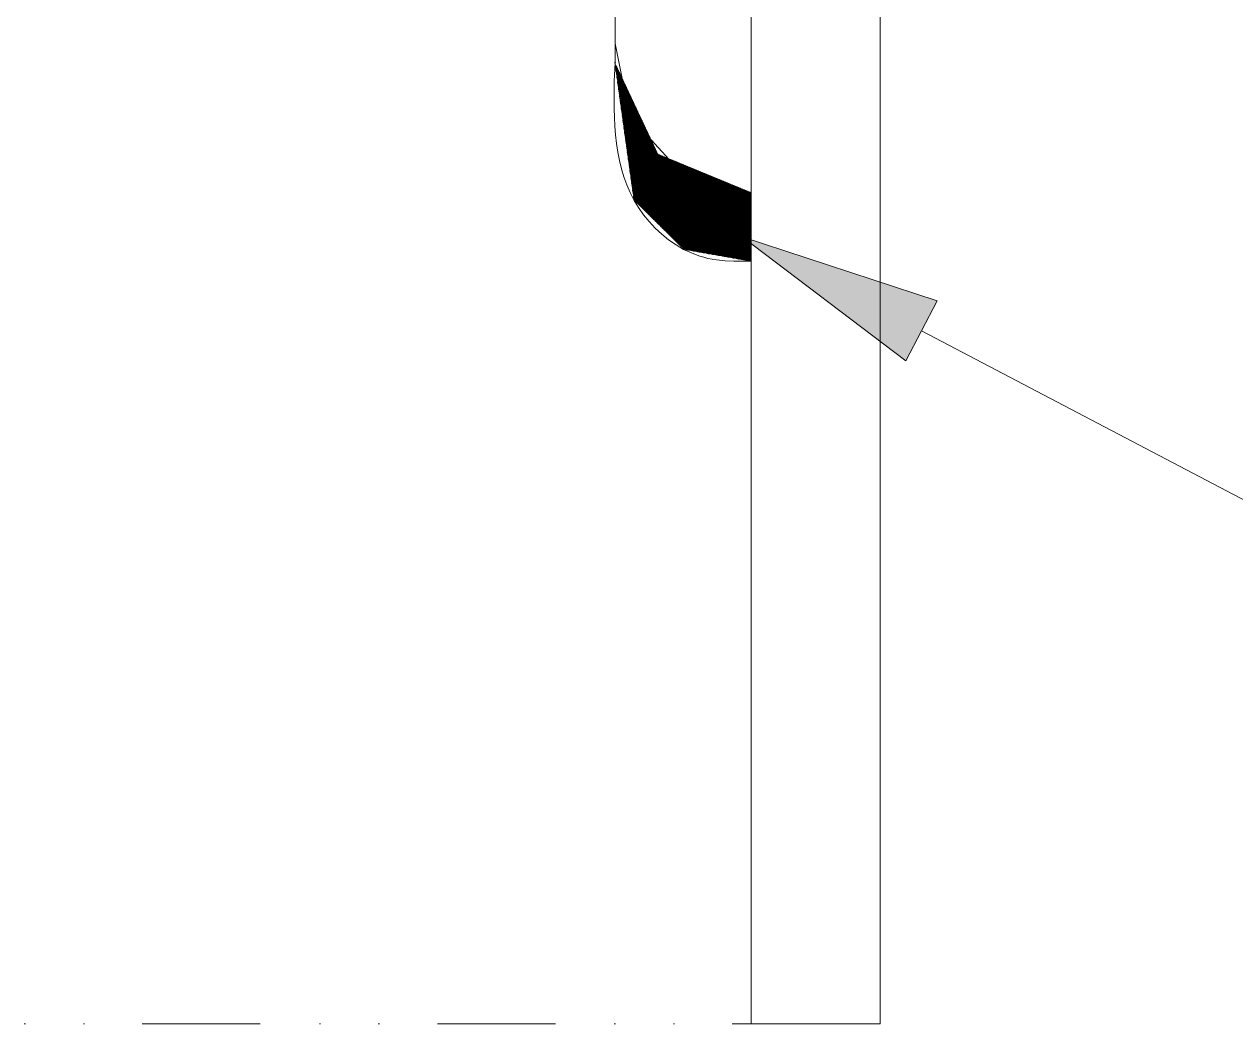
# Model space of a CAD drawing. Header units: millimetres. Extents: x 0 to 829, y 0 to 586.
# Drawn here: x 711.62 to 729.33, y 177.95 to 192.56 of the extents above; entities that cross this region are included whole.
import ezdxf

# ---------------------------------------------------------------- set-up
doc = ezdxf.new("R2010")
doc.units = ezdxf.units.MM

msp = doc.modelspace()

# ---------------------------------------------------------------- hatches: boundary and pattern name
h = msp.add_hatch(color=0)
h.dxf.hatch_style = 2
h.paths.add_polyline_path([(720.255806, 191.986253), (720.242753, 191.999306), (720.255806, 192.012358), (720.268858, 191.999306)])
h = msp.add_hatch(color=0)
h.dxf.hatch_style = 2
h.paths.add_polyline_path([(720.255806, 191.982725), (720.242753, 191.995778), (720.255806, 192.008831), (720.268858, 191.995778)])
h = msp.add_hatch(color=0)
h.dxf.hatch_style = 2
h.paths.add_polyline_path([(724.506778, 187.6425), (724.965389, 188.517389), (722.114944, 189.455778)])

# ---------------------------------------------------------------- linework, layer by layer
at = {"color": 0, "lineweight": 0}
for points in [[(722.245472, 177.951694), (722.245472, 207.024111)], [(720.255806, 203.178833), (720.255806, 191.999306)], [(724.132833, 200.303694), (724.132833, 177.951694)], [(720.255806, 192.281528), (720.471, 191.216139), (721.204778, 190.415333), (722.245472, 190.101361)], [(720.255806, 191.999306), (720.245222, 191.731194), (720.241694, 191.466611), (720.245222, 191.332556), (720.24875, 191.202028), (720.252278, 191.0715), (720.262861, 190.9445), (720.276972, 190.8175), (720.298139, 190.694028), (720.319306, 190.570556), (720.351056, 190.447083), (720.386333, 190.330667), (720.428667, 190.21425), (720.478056, 190.101361), (720.5345, 189.988472), (720.598, 189.882639), (720.672083, 189.776806), (720.753222, 189.678028), (720.841417, 189.582778), (720.940194, 189.494583), (721.038972, 189.413444), (721.148333, 189.339361), (721.20125, 189.304083), (721.257694, 189.272333), (721.317667, 189.244111), (721.374111, 189.219417), (721.434083, 189.194722), (721.494056, 189.173556), (721.554028, 189.155917), (721.614, 189.138278), (721.6775, 189.127694), (721.741, 189.117111), (721.864472, 189.103), (721.991472, 189.099472), (722.245472, 189.099472)], [(720.259333, 191.9605), (720.269917, 191.967556)], [(720.259333, 191.953444), (720.269917, 191.964028)], [(720.259333, 191.949917), (720.273444, 191.9605)], [(720.262861, 191.946389), (720.273444, 191.956972)], [(720.262861, 191.942861), (720.276972, 191.953444)], [(720.262861, 191.939333), (720.276972, 191.953444)], [(720.262861, 191.932278), (720.276972, 191.949917)], [(720.262861, 191.92875), (720.2805, 191.946389)], [(720.266389, 191.925222), (720.2805, 191.942861)], [(720.266389, 191.921694), (720.284028, 191.939333)], [(720.266389, 191.914639), (720.284028, 191.935806)], [(720.266389, 191.911111), (720.287556, 191.932278)], [(720.266389, 191.907583), (720.287556, 191.92875)], [(720.266389, 191.904056), (720.291083, 191.925222)], [(720.269917, 191.897), (720.291083, 191.921694)], [(720.269917, 191.893472), (720.294611, 191.918167)], [(720.269917, 191.889944), (720.294611, 191.914639)], [(720.269917, 191.886417), (720.294611, 191.911111)], [(720.269917, 191.879361), (720.298139, 191.907583)], [(720.269917, 191.875833), (720.298139, 191.904056)], [(720.273444, 191.872306), (720.301667, 191.900528)], [(720.273444, 191.868778), (720.301667, 191.897)], [(720.273444, 191.861722), (720.305194, 191.893472)], [(720.273444, 191.858194), (720.305194, 191.889944)], [(720.273444, 191.854667), (720.308722, 191.886417)], [(720.273444, 191.851139), (720.308722, 191.882889)], [(720.276972, 191.847611), (720.308722, 191.879361)], [(720.276972, 191.840556), (720.31225, 191.875833)], [(720.276972, 191.837028), (720.31225, 191.872306)], [(720.276972, 191.8335), (720.315778, 191.868778)], [(720.276972, 191.829972), (720.315778, 191.868778)], [(720.276972, 191.822917), (720.319306, 191.86525)], [(720.2805, 191.819389), (720.319306, 191.861722)], [(720.2805, 191.815861), (720.322833, 191.858194)], [(720.2805, 191.812333), (720.322833, 191.854667)], [(720.2805, 191.805278), (720.326361, 191.851139)], [(720.2805, 191.80175), (720.326361, 191.847611)], [(720.284028, 191.798222), (720.326361, 191.844083)], [(720.284028, 191.794694), (720.329889, 191.840556)], [(720.284028, 191.787639), (720.329889, 191.837028)], [(720.284028, 191.784111), (720.333417, 191.8335)], [(720.284028, 191.780583), (720.333417, 191.829972)], [(720.284028, 191.777056), (720.336944, 191.826444)], [(720.287556, 191.77), (720.336944, 191.822917)], [(720.287556, 191.766472), (720.340472, 191.819389)], [(720.287556, 191.762944), (720.340472, 191.815861)], [(720.287556, 191.759417), (720.340472, 191.812333)], [(720.287556, 191.752361), (720.344, 191.808806)], [(720.287556, 191.748833), (720.344, 191.805278)], [(720.291083, 191.745306), (720.347528, 191.80175)], [(720.291083, 191.741778), (720.347528, 191.798222)], [(720.291083, 191.73825), (720.351056, 191.794694)], [(720.291083, 191.731194), (720.351056, 191.791167)], [(720.291083, 191.727667), (720.354583, 191.787639)], [(720.291083, 191.724139), (720.354583, 191.784111)], [(720.294611, 191.720611), (720.358111, 191.780583)], [(720.294611, 191.713556), (720.358111, 191.780583)], [(720.294611, 191.710028), (720.358111, 191.777056)], [(720.294611, 191.7065), (720.361639, 191.773528)], [(720.294611, 191.702972), (720.361639, 191.77)], [(720.294611, 191.695917), (720.365167, 191.766472)], [(720.298139, 191.692389), (720.365167, 191.762944)], [(720.298139, 191.688861), (720.368694, 191.759417)], [(720.298139, 191.685333), (720.368694, 191.755889)], [(720.298139, 191.678278), (720.372222, 191.752361)], [(720.298139, 191.67475), (720.372222, 191.748833)], [(720.301667, 191.671222), (720.37575, 191.745306)], [(720.301667, 191.667694), (720.37575, 191.741778)], [(720.301667, 191.660639), (720.37575, 191.73825)], [(720.301667, 191.657111), (720.379278, 191.734722)], [(720.301667, 191.653583), (720.379278, 191.731194)], [(720.301667, 191.650056), (720.382806, 191.727667)], [(720.305194, 191.643), (720.382806, 191.724139)], [(720.305194, 191.639472), (720.386333, 191.720611)], [(720.305194, 191.635944), (720.386333, 191.717083)], [(720.305194, 191.632417), (720.389861, 191.713556)], [(720.305194, 191.628889), (720.389861, 191.710028)], [(720.305194, 191.621833), (720.389861, 191.7065)], [(720.308722, 191.618306), (720.393389, 191.702972)], [(720.308722, 191.614778), (720.393389, 191.699444)], [(720.308722, 191.61125), (720.396917, 191.695917)], [(720.308722, 191.604194), (720.396917, 191.695917)], [(720.308722, 191.600667), (720.400444, 191.692389)], [(720.308722, 191.597139), (720.400444, 191.688861)], [(720.31225, 191.593611), (720.403972, 191.685333)], [(720.31225, 191.586556), (720.403972, 191.681806)], [(720.31225, 191.583028), (720.4075, 191.678278)], [(720.31225, 191.5795), (720.4075, 191.67475)], [(720.31225, 191.575972), (720.4075, 191.671222)], [(720.31225, 191.568917), (720.411028, 191.667694)], [(720.315778, 191.565389), (720.411028, 191.664167)], [(720.315778, 191.561861), (720.414556, 191.660639)], [(720.315778, 191.558333), (720.414556, 191.657111)], [(720.315778, 191.551278), (720.418083, 191.653583)], [(720.315778, 191.54775), (720.418083, 191.650056)], [(720.319306, 191.544222), (720.421611, 191.646528)], [(720.319306, 191.540694), (720.421611, 191.643)], [(720.319306, 191.537167), (720.425139, 191.639472)], [(720.319306, 191.530111), (720.425139, 191.635944)], [(720.319306, 191.526583), (720.425139, 191.632417)], [(720.319306, 191.523056), (720.428667, 191.628889)], [(720.322833, 191.519528), (720.428667, 191.625361)], [(720.322833, 191.512472), (720.432194, 191.621833)], [(720.322833, 191.508944), (720.432194, 191.618306)], [(720.322833, 191.505417), (720.435722, 191.614778)], [(720.322833, 191.501889), (720.435722, 191.61125)], [(720.322833, 191.494833), (720.43925, 191.61125)], [(720.326361, 191.491306), (720.43925, 191.607722)], [(720.326361, 191.487778), (720.43925, 191.604194)], [(720.326361, 191.48425), (720.442778, 191.600667)], [(720.326361, 191.477194), (720.442778, 191.597139)], [(720.326361, 191.473667), (720.446306, 191.593611)], [(720.326361, 191.470139), (720.446306, 191.590083)], [(720.329889, 191.466611), (720.449833, 191.586556)], [(720.329889, 191.459556), (720.449833, 191.583028)], [(720.329889, 191.456028), (720.453361, 191.5795)], [(720.329889, 191.4525), (720.453361, 191.575972)], [(720.329889, 191.448972), (720.456889, 191.572444)], [(720.329889, 191.441917), (720.456889, 191.568917)], [(720.333417, 191.438389), (720.456889, 191.565389)], [(720.333417, 191.434861), (720.460417, 191.561861)], [(720.333417, 191.431333), (720.460417, 191.558333)], [(720.333417, 191.427806), (720.463944, 191.554806)], [(720.333417, 191.42075), (720.463944, 191.551278)], [(720.336944, 191.417222), (720.467472, 191.54775)], [(720.336944, 191.413694), (720.467472, 191.544222)], [(720.336944, 191.410167), (720.471, 191.540694)], [(720.336944, 191.403111), (720.471, 191.537167)], [(720.336944, 191.399583), (720.471, 191.533639)], [(720.336944, 191.396056), (720.474528, 191.530111)], [(720.340472, 191.392528), (720.474528, 191.526583)], [(720.340472, 191.385472), (720.478056, 191.526583)], [(720.340472, 191.381944), (720.478056, 191.523056)], [(720.340472, 191.378417), (720.481583, 191.519528)], [(720.340472, 191.374889), (720.481583, 191.516)], [(720.340472, 191.367833), (720.485111, 191.512472)], [(720.344, 191.364306), (720.485111, 191.508944)], [(720.344, 191.360778), (720.488639, 191.505417)], [(720.344, 191.35725), (720.488639, 191.501889)], [(720.344, 191.350194), (720.488639, 191.498361)], [(720.344, 191.346667), (720.492167, 191.494833)], [(720.344, 191.343139), (720.492167, 191.491306)], [(720.347528, 191.339611), (720.495694, 191.487778)], [(720.347528, 191.336083), (720.495694, 191.48425)], [(720.347528, 191.329028), (720.499222, 191.480722)], [(720.347528, 191.3255), (720.499222, 191.477194)], [(720.347528, 191.321972), (720.50275, 191.473667)], [(720.347528, 191.318444), (720.50275, 191.470139)], [(720.351056, 191.311389), (720.506278, 191.466611)], [(720.351056, 191.307861), (720.506278, 191.463083)], [(720.351056, 191.304333), (720.506278, 191.459556)], [(720.351056, 191.300806), (720.509806, 191.456028)], [(720.351056, 191.29375), (720.509806, 191.4525)], [(720.351056, 191.290222), (720.513333, 191.448972)], [(720.354583, 191.286694), (720.513333, 191.445444)], [(720.354583, 191.283167), (720.516861, 191.441917)], [(720.354583, 191.276111), (720.516861, 191.441917)], [(720.354583, 191.272583), (720.520389, 191.438389)], [(720.354583, 191.269056), (720.520389, 191.434861)], [(720.358111, 191.265528), (720.520389, 191.431333)], [(720.358111, 191.258472), (720.523917, 191.427806)], [(720.358111, 191.254944), (720.523917, 191.424278)], [(720.358111, 191.251417), (720.527444, 191.42075)], [(720.358111, 191.247889), (720.527444, 191.417222)], [(720.358111, 191.240833), (720.530972, 191.413694)], [(720.361639, 191.237306), (720.530972, 191.410167)], [(720.361639, 191.233778), (720.5345, 191.406639)], [(720.361639, 191.23025), (720.5345, 191.403111)], [(720.361639, 191.226722), (720.538028, 191.399583)], [(720.361639, 191.219667), (720.538028, 191.396056)], [(720.361639, 191.216139), (720.538028, 191.392528)], [(720.365167, 191.212611), (720.541556, 191.389)], [(720.365167, 191.209083), (720.541556, 191.385472)], [(720.365167, 191.202028), (720.545083, 191.381944)], [(720.365167, 191.1985), (720.545083, 191.378417)], [(720.365167, 191.194972), (720.548611, 191.374889)], [(720.365167, 191.191444), (720.548611, 191.371361)], [(720.368694, 191.184389), (720.552139, 191.367833)], [(720.368694, 191.180861), (720.552139, 191.364306)], [(720.368694, 191.177333), (720.555667, 191.360778)], [(720.368694, 191.173806), (720.555667, 191.35725)], [(720.368694, 191.16675), (720.555667, 191.35725)], [(720.368694, 191.163222), (720.559194, 191.353722)], [(720.372222, 191.159694), (720.559194, 191.350194)], [(720.372222, 191.156167), (720.562722, 191.346667)], [(720.372222, 191.149111), (720.562722, 191.343139)], [(720.372222, 191.145583), (720.56625, 191.339611)], [(720.372222, 191.142056), (720.56625, 191.336083)], [(720.37575, 191.138528), (720.569778, 191.332556)], [(720.37575, 191.131472), (720.569778, 191.329028)], [(720.37575, 191.127944), (720.569778, 191.3255)], [(720.37575, 191.124417), (720.573306, 191.321972)], [(720.37575, 191.120889), (720.573306, 191.318444)], [(720.37575, 191.117361), (720.576833, 191.314917)], [(720.379278, 191.110306), (720.576833, 191.311389)], [(720.379278, 191.106778), (720.580361, 191.307861)], [(720.379278, 191.10325), (720.580361, 191.304333)], [(720.379278, 191.099722), (720.583889, 191.300806)], [(720.379278, 191.092667), (720.583889, 191.297278)], [(720.379278, 191.089139), (720.587417, 191.29375)], [(720.382806, 191.085611), (720.587417, 191.290222)], [(720.382806, 191.082083), (720.587417, 191.286694)], [(720.382806, 191.075028), (720.590944, 191.283167)], [(720.382806, 191.0715), (720.590944, 191.279639)], [(720.382806, 191.067972), (720.594472, 191.276111)], [(720.382806, 191.064444), (720.594472, 191.272583)], [(720.386333, 191.057389), (720.598, 191.269056)], [(720.386333, 191.053861), (720.598, 191.269056)], [(720.386333, 191.050333), (720.601528, 191.265528)], [(720.386333, 191.046806), (720.601528, 191.262)], [(720.386333, 191.03975), (720.601528, 191.258472)], [(720.386333, 191.036222), (720.605056, 191.254944)], [(720.389861, 191.032694), (720.605056, 191.251417)], [(720.389861, 191.029167), (720.608583, 191.247889)], [(720.389861, 191.025639), (720.608583, 191.244361)], [(720.389861, 191.018583), (720.612111, 191.240833)], [(720.389861, 191.015056), (720.612111, 191.237306)], [(720.393389, 191.011528), (720.615639, 191.233778)], [(720.393389, 191.008), (720.615639, 191.23025)], [(720.393389, 191.000944), (720.619167, 191.226722)], [(720.393389, 190.997417), (720.619167, 191.223194)], [(720.393389, 190.993889), (720.619167, 191.219667)], [(720.393389, 190.990361), (720.622694, 191.216139)], [(720.396917, 190.983306), (720.622694, 191.212611)], [(720.396917, 190.979778), (720.626222, 191.209083)], [(720.396917, 190.97625), (720.626222, 191.205556)], [(720.396917, 190.972722), (720.62975, 191.202028)], [(720.396917, 190.965667), (720.62975, 191.1985)], [(720.396917, 190.962139), (720.633278, 191.194972)], [(720.400444, 190.958611), (720.633278, 191.191444)], [(720.400444, 190.955083), (720.636806, 191.187917)], [(720.400444, 190.948028), (720.636806, 191.184389)], [(720.400444, 190.9445), (720.636806, 191.184389)], [(720.400444, 190.940972), (720.640333, 191.180861)], [(720.400444, 190.937444), (720.640333, 191.177333)], [(720.403972, 190.930389), (720.643861, 191.173806)], [(720.403972, 190.926861), (720.643861, 191.170278)], [(720.403972, 190.923333), (720.647389, 191.16675)], [(720.403972, 190.919806), (720.647389, 191.163222)], [(720.403972, 190.916278), (720.650917, 191.159694)], [(720.403972, 190.909222), (720.650917, 191.156167)], [(720.4075, 190.905694), (720.650917, 191.152639)], [(720.4075, 190.902167), (720.654444, 191.149111)], [(720.4075, 190.898639), (720.654444, 191.145583)], [(720.4075, 190.891583), (720.657972, 191.142056)], [(720.4075, 190.888056), (720.657972, 191.138528)], [(720.411028, 190.884528), (720.6615, 191.135)], [(720.411028, 190.881), (720.6615, 191.131472)], [(720.411028, 190.873944), (720.665028, 191.127944)], [(720.411028, 190.870417), (720.665028, 191.124417)], [(720.411028, 190.866889), (720.668556, 191.120889)], [(720.411028, 190.863361), (720.668556, 191.117361)], [(720.414556, 190.856306), (720.668556, 191.113833)], [(720.414556, 190.852778), (720.672083, 191.110306)], [(720.414556, 190.84925), (720.672083, 191.106778)], [(720.414556, 190.845722), (720.675611, 191.10325)], [(720.414556, 190.838667), (720.675611, 191.099722)], [(720.414556, 190.835139), (720.679139, 191.099722)], [(720.418083, 190.831611), (720.679139, 191.096194)], [(720.418083, 190.828083), (720.682667, 191.092667)], [(720.418083, 190.824556), (720.682667, 191.089139)], [(720.418083, 190.8175), (720.686194, 191.085611)], [(720.418083, 190.813972), (720.686194, 191.082083)], [(720.418083, 190.810444), (720.686194, 191.078556)], [(720.421611, 190.806917), (720.689722, 191.075028)], [(720.421611, 190.799861), (720.689722, 191.0715)], [(720.421611, 190.796333), (720.69325, 191.067972)], [(720.421611, 190.792806), (720.69325, 191.064444)], [(720.421611, 190.789278), (720.696778, 191.060917)], [(720.421611, 190.782222), (720.696778, 191.057389)], [(720.425139, 190.778694), (720.700306, 191.053861)], [(720.425139, 190.775167), (720.700306, 191.050333)], [(720.425139, 190.771639), (720.700306, 191.046806)], [(720.425139, 190.764583), (720.703833, 191.043278)], [(720.425139, 190.761056), (720.703833, 191.03975)], [(720.428667, 190.757528), (720.707361, 191.036222)], [(720.428667, 190.754), (720.707361, 191.032694)], [(720.428667, 190.746944), (720.710889, 191.029167)], [(720.428667, 190.743417), (720.710889, 191.025639)], [(720.428667, 190.739889), (720.714417, 191.022111)], [(720.428667, 190.736361), (720.714417, 191.018583)], [(720.432194, 190.729306), (720.717944, 191.015056)], [(720.432194, 190.725778), (720.717944, 191.015056)], [(720.432194, 190.72225), (720.717944, 191.011528)], [(720.432194, 190.718722), (720.721472, 191.008)], [(720.432194, 190.715194), (720.721472, 191.004472)], [(720.432194, 190.708139), (720.725, 191.000944)], [(720.435722, 190.704611), (720.725, 190.997417)], [(720.435722, 190.701083), (720.728528, 190.993889)], [(720.435722, 190.697556), (720.728528, 190.990361)], [(720.435722, 190.6905), (720.732056, 190.986833)], [(720.435722, 190.686972), (720.732056, 190.983306)], [(720.435722, 190.683444), (720.735583, 190.979778)], [(720.43925, 190.679917), (720.735583, 190.97625)], [(720.43925, 190.672861), (720.735583, 190.972722)], [(720.43925, 190.669333), (720.739111, 190.969194)], [(720.43925, 190.665806), (720.739111, 190.965667)], [(720.43925, 190.662278), (720.742639, 190.962139)], [(720.43925, 190.655222), (720.742639, 190.958611)], [(720.442778, 190.651694), (720.746167, 190.955083)], [(720.442778, 190.648167), (720.746167, 190.951556)], [(720.442778, 190.644639), (720.749694, 190.948028)], [(720.442778, 190.637583), (720.749694, 190.9445)], [(720.442778, 190.634056), (720.749694, 190.940972)], [(720.446306, 190.630528), (720.753222, 190.937444)], [(720.446306, 190.627), (720.753222, 190.933917)], [(720.446306, 190.619944), (720.75675, 190.930389)], [(720.446306, 190.616417), (720.75675, 190.930389)], [(720.446306, 190.612889), (720.760278, 190.926861)], [(720.446306, 190.609361), (720.760278, 190.923333)], [(720.449833, 190.605833), (720.763806, 190.919806)], [(720.449833, 190.598778), (720.763806, 190.916278)], [(720.449833, 190.59525), (720.767333, 190.91275)], [(720.449833, 190.591722), (720.767333, 190.909222)], [(720.449833, 190.588194), (720.767333, 190.905694)], [(720.449833, 190.581139), (720.770861, 190.902167)], [(720.453361, 190.577611), (720.770861, 190.898639)], [(720.453361, 190.574083), (720.774389, 190.895111)], [(720.453361, 190.570556), (720.774389, 190.891583)], [(720.453361, 190.5635), (720.777917, 190.888056)], [(720.453361, 190.559972), (720.777917, 190.884528)], [(720.453361, 190.556444), (720.781444, 190.881)], [(720.456889, 190.552917), (720.781444, 190.877472)], [(720.456889, 190.545861), (720.781444, 190.873944)], [(720.456889, 190.542333), (720.784972, 190.870417)], [(720.456889, 190.538806), (720.784972, 190.866889)], [(720.456889, 190.535278), (720.7885, 190.863361)], [(720.456889, 190.528222), (720.7885, 190.859833)], [(720.460417, 190.524694), (720.792028, 190.856306)], [(720.460417, 190.521167), (720.792028, 190.852778)], [(720.460417, 190.517639), (720.795556, 190.84925)], [(720.460417, 190.514111), (720.795556, 190.845722)], [(720.460417, 190.507056), (720.799083, 190.842194)], [(720.460417, 190.503528), (720.799083, 190.842194)], [(720.463944, 190.5), (720.799083, 190.838667)], [(720.463944, 190.496472), (720.802611, 190.835139)], [(720.463944, 190.489417), (720.802611, 190.831611)], [(720.463944, 190.485889), (720.806139, 190.828083)], [(720.463944, 190.482361), (720.806139, 190.824556)], [(720.467472, 190.478833), (720.809667, 190.821028)], [(720.467472, 190.471778), (720.809667, 190.8175)], [(720.467472, 190.46825), (720.813194, 190.813972)], [(720.467472, 190.464722), (720.813194, 190.810444)], [(720.467472, 190.461194), (720.816722, 190.806917)], [(720.467472, 190.454139), (720.816722, 190.803389)], [(720.471, 190.450611), (720.816722, 190.799861)], [(720.471, 190.447083), (720.82025, 190.796333)], [(720.471, 190.443556), (720.82025, 190.792806)], [(720.471, 190.4365), (720.823778, 190.789278)], [(720.471, 190.432972), (720.823778, 190.78575)], [(720.471, 190.429444), (720.827306, 190.782222)], [(720.474528, 190.425917), (720.827306, 190.778694)], [(720.474528, 190.418861), (720.830833, 190.775167)], [(720.474528, 190.415333), (720.830833, 190.771639)], [(720.474528, 190.411806), (720.830833, 190.768111)], [(720.474528, 190.408278), (720.834361, 190.764583)], [(720.474528, 190.40475), (720.834361, 190.761056)], [(720.478056, 190.397694), (720.837889, 190.757528)], [(720.478056, 190.394167), (720.837889, 190.757528)], [(720.478056, 190.390639), (720.841417, 190.754)], [(720.478056, 190.387111), (720.841417, 190.750472)], [(720.478056, 190.380056), (720.844944, 190.746944)], [(720.478056, 190.376528), (720.844944, 190.743417)], [(720.481583, 190.373), (720.848472, 190.739889)], [(720.481583, 190.369472), (720.848472, 190.736361)], [(720.481583, 190.362417), (720.848472, 190.732833)], [(720.481583, 190.358889), (720.852, 190.729306)], [(720.481583, 190.355361), (720.852, 190.725778)], [(720.485111, 190.351833), (720.855528, 190.72225)], [(720.485111, 190.344778), (720.855528, 190.718722)], [(720.485111, 190.34125), (720.859056, 190.715194)], [(720.485111, 190.337722), (720.859056, 190.711667)], [(720.485111, 190.334194), (720.862583, 190.708139)], [(720.485111, 190.327139), (720.862583, 190.704611)], [(720.488639, 190.323611), (720.866111, 190.701083)], [(720.488639, 190.320083), (720.866111, 190.697556)], [(720.488639, 190.316556), (720.866111, 190.694028)], [(720.488639, 190.3095), (720.869639, 190.6905)], [(720.488639, 190.305972), (720.869639, 190.686972)], [(720.488639, 190.302444), (720.873167, 190.683444)], [(720.492167, 190.298917), (720.873167, 190.679917)], [(720.492167, 190.295389), (720.876694, 190.676389)], [(720.492167, 190.288333), (720.876694, 190.672861)], [(720.492167, 190.284806), (720.880222, 190.672861)], [(720.492167, 190.281278), (720.880222, 190.669333)], [(720.492167, 190.27775), (720.88375, 190.665806)], [(720.495694, 190.270694), (720.887278, 190.662278)], [(720.495694, 190.267167), (720.890806, 190.662278)], [(720.495694, 190.263639), (720.894333, 190.65875)], [(720.495694, 190.260111), (720.897861, 190.65875)], [(720.495694, 190.253056), (720.897861, 190.65875)], [(720.495694, 190.249528), (720.901389, 190.655222)], [(720.499222, 190.246), (720.904917, 190.655222)], [(720.499222, 190.242472), (720.908444, 190.651694)], [(720.499222, 190.235417), (720.911972, 190.651694)], [(720.499222, 190.231889), (720.9155, 190.651694)], [(720.499222, 190.228361), (720.919028, 190.648167)], [(720.50275, 190.224833), (720.922556, 190.648167)], [(720.50275, 190.217778), (720.926083, 190.644639)], [(720.50275, 190.21425), (720.929611, 190.644639)], [(720.50275, 190.210722), (720.933139, 190.641111)], [(720.50275, 190.207194), (720.936667, 190.641111)], [(720.50275, 190.203667), (720.940194, 190.641111)], [(720.506278, 190.196611), (720.943722, 190.637583)], [(720.506278, 190.193083), (720.94725, 190.637583)], [(720.506278, 190.189556), (720.950778, 190.634056)], [(720.506278, 190.186028), (720.954306, 190.634056)], [(720.506278, 190.178972), (720.957833, 190.634056)], [(720.506278, 190.175444), (720.961361, 190.630528)], [(720.509806, 190.171917), (720.964889, 190.630528)], [(720.509806, 190.168389), (720.968417, 190.627)], [(720.509806, 190.161333), (720.971944, 190.627)], [(720.509806, 190.157806), (720.975472, 190.627)], [(720.509806, 190.154278), (720.979, 190.623472)], [(720.509806, 190.15075), (720.982528, 190.623472)], [(720.513333, 190.143694), (720.986056, 190.619944)], [(720.513333, 190.140167), (720.989583, 190.619944)], [(720.513333, 190.136639), (720.993111, 190.616417)], [(720.513333, 190.133111), (720.996639, 190.616417)], [(720.513333, 190.126056), (721.000167, 190.616417)], [(720.513333, 190.122528), (721.003694, 190.612889)], [(720.516861, 190.119), (721.007222, 190.612889)], [(720.516861, 190.115472), (721.01075, 190.609361)], [(720.516861, 190.108417), (721.014278, 190.609361)], [(720.516861, 190.104889), (721.017806, 190.609361)], [(720.516861, 190.101361), (721.021333, 190.605833)], [(720.520389, 190.097833), (721.024861, 190.605833)], [(720.520389, 190.094306), (721.028389, 190.602306)], [(720.520389, 190.08725), (721.031917, 190.602306)], [(720.520389, 190.083722), (721.035444, 190.598778)], [(720.520389, 190.080194), (721.038972, 190.598778)], [(720.520389, 190.076667), (721.0425, 190.598778)], [(720.523917, 190.069611), (721.046028, 190.59525)], [(720.523917, 190.066083), (721.049556, 190.59525)], [(720.523917, 190.062556), (721.053083, 190.591722)], [(720.523917, 190.059028), (721.056611, 190.591722)], [(720.523917, 190.051972), (721.060139, 190.591722)], [(720.523917, 190.048444), (721.063667, 190.588194)], [(720.527444, 190.044917), (721.067194, 190.588194)], [(720.527444, 190.041389), (721.070722, 190.584667)], [(720.527444, 190.034333), (721.07425, 190.584667)], [(720.527444, 190.030806), (721.077778, 190.584667)], [(720.527444, 190.027278), (721.081306, 190.581139)], [(720.527444, 190.02375), (721.084833, 190.581139)], [(720.530972, 190.016694), (721.088361, 190.577611)], [(720.530972, 190.013167), (721.091889, 190.577611)], [(720.530972, 190.009639), (721.095417, 190.574083)], [(720.530972, 190.006111), (721.098944, 190.574083)], [(720.530972, 190.002583), (721.102472, 190.574083)], [(720.530972, 189.995528), (721.106, 190.570556)], [(720.5345, 189.992), (721.109528, 190.570556)], [(720.5345, 189.988472), (721.113056, 190.567028)], [(720.538028, 189.984944), (721.116583, 190.567028)], [(720.538028, 189.984944), (721.120111, 190.567028)], [(720.541556, 189.981417), (721.123639, 190.5635)], [(720.545083, 189.977889), (721.127167, 190.5635)], [(720.548611, 189.974361), (721.130694, 190.559972)], [(720.548611, 189.974361), (721.134222, 190.559972)], [(720.552139, 189.970833), (721.13775, 190.559972)], [(720.555667, 189.967306), (721.141278, 190.556444)], [(720.555667, 189.967306), (721.144806, 190.556444)], [(720.559194, 189.963778), (721.148333, 190.552917)], [(720.562722, 189.96025), (721.151861, 190.552917)], [(720.56625, 189.96025), (721.155389, 190.549389)], [(720.56625, 189.956722), (721.158917, 190.549389)], [(720.569778, 189.953194), (721.162444, 190.549389)], [(720.573306, 189.949667), (721.165972, 190.545861)], [(720.573306, 189.949667), (721.1695, 190.545861)], [(720.576833, 189.946139), (721.173028, 190.542333)], [(720.580361, 189.942611), (721.176556, 190.542333)], [(720.580361, 189.942611), (721.180083, 190.542333)], [(720.583889, 189.939083), (721.183611, 190.538806)], [(720.587417, 189.935556), (721.187139, 190.538806)], [(720.590944, 189.935556), (721.190667, 190.535278)], [(720.590944, 189.932028), (721.194194, 190.535278)], [(720.594472, 189.9285), (721.197722, 190.535278)], [(720.598, 189.924972), (721.20125, 190.53175)], [(720.598, 189.924972), (721.204778, 190.53175)], [(720.601528, 189.921444), (721.208306, 190.528222)], [(720.605056, 189.917917), (721.211833, 190.528222)], [(720.608583, 189.917917), (721.215361, 190.524694)], [(720.608583, 189.914389), (721.218889, 190.524694)], [(720.612111, 189.910861), (721.222417, 190.524694)], [(720.615639, 189.910861), (721.225944, 190.521167)], [(720.615639, 189.907333), (721.229472, 190.521167)], [(720.619167, 189.903806), (721.233, 190.517639)], [(720.622694, 189.900278), (721.236528, 190.517639)], [(720.626222, 189.900278), (721.240056, 190.517639)], [(720.626222, 189.89675), (721.243583, 190.514111)], [(720.62975, 189.893222), (721.247111, 190.514111)], [(720.633278, 189.893222), (721.250639, 190.510583)], [(720.633278, 189.889694), (721.254167, 190.510583)], [(720.636806, 189.886167), (721.257694, 190.510583)], [(720.640333, 189.886167), (721.261222, 190.507056)], [(720.643861, 189.882639), (721.26475, 190.507056)], [(720.643861, 189.879111), (721.268278, 190.503528)], [(720.647389, 189.875583), (721.271806, 190.503528)], [(720.650917, 189.875583), (721.275333, 190.5)], [(720.650917, 189.872056), (721.278861, 190.5)], [(720.654444, 189.868528), (721.282389, 190.5)], [(720.657972, 189.868528), (721.285917, 190.496472)], [(720.6615, 189.865), (721.289444, 190.496472)], [(720.6615, 189.861472), (721.292972, 190.492944)], [(720.665028, 189.861472), (721.2965, 190.492944)], [(720.668556, 189.857944), (721.300028, 190.492944)], [(720.668556, 189.854417), (721.303556, 190.489417)], [(720.672083, 189.850889), (721.307083, 190.489417)], [(720.675611, 189.850889), (721.310611, 190.485889)], [(720.679139, 189.847361), (721.314139, 190.485889)], [(720.679139, 189.843833), (721.317667, 190.482361)], [(720.682667, 189.843833), (721.321194, 190.482361)], [(720.686194, 189.840306), (721.324722, 190.482361)], [(720.686194, 189.836778), (721.32825, 190.478833)], [(720.689722, 189.836778), (721.331778, 190.478833)], [(720.69325, 189.83325), (721.335306, 190.475306)], [(720.69325, 189.829722), (721.338833, 190.475306)], [(720.696778, 189.826194), (721.342361, 190.475306)], [(720.700306, 189.826194), (721.345889, 190.471778)], [(720.703833, 189.822667), (721.349417, 190.471778)], [(720.703833, 189.819139), (721.352944, 190.46825)], [(720.707361, 189.819139), (721.356472, 190.46825)], [(720.710889, 189.815611), (721.36, 190.46825)], [(720.710889, 189.812083), (721.363528, 190.464722)], [(720.714417, 189.812083), (721.367056, 190.464722)], [(720.717944, 189.808556), (721.370583, 190.461194)], [(720.721472, 189.805028), (721.374111, 190.461194)], [(720.721472, 189.8015), (721.377639, 190.457667)], [(720.725, 189.8015), (721.381167, 190.457667)], [(720.728528, 189.797972), (721.384694, 190.457667)], [(720.728528, 189.794444), (721.388222, 190.454139)], [(720.732056, 189.794444), (721.39175, 190.454139)], [(720.735583, 189.790917), (721.395278, 190.450611)], [(720.739111, 189.787389), (721.398806, 190.450611)], [(720.739111, 189.783861), (721.402333, 190.450611)], [(720.742639, 189.783861), (721.405861, 190.447083)], [(720.746167, 189.780333), (721.409389, 190.447083)], [(720.746167, 189.776806), (721.412917, 190.443556)], [(720.749694, 189.776806), (721.416444, 190.443556)], [(720.753222, 189.773278), (721.419972, 190.443556)], [(720.75675, 189.76975), (721.4235, 190.440028)], [(720.75675, 189.76975), (721.427028, 190.440028)], [(720.760278, 189.766222), (721.430556, 190.4365)], [(720.763806, 189.762694), (721.434083, 190.4365)], [(720.763806, 189.759167), (721.437611, 190.432972)], [(720.767333, 189.759167), (721.441139, 190.432972)], [(720.770861, 189.755639), (721.444667, 190.432972)], [(720.774389, 189.752111), (721.448194, 190.429444)], [(720.774389, 189.752111), (721.451722, 190.429444)], [(720.777917, 189.748583), (721.45525, 190.425917)], [(720.781444, 189.745056), (721.458778, 190.425917)], [(720.781444, 189.745056), (721.462306, 190.425917)], [(720.784972, 189.741528), (721.465833, 190.422389)], [(720.7885, 189.738), (721.469361, 190.422389)], [(720.7885, 189.734472), (721.472889, 190.418861)], [(720.792028, 189.734472), (721.476417, 190.418861)], [(720.795556, 189.730944), (721.479944, 190.418861)], [(720.799083, 189.727417), (721.483472, 190.415333)], [(720.799083, 189.727417), (721.487, 190.415333)], [(720.802611, 189.723889), (721.490528, 190.411806)], [(720.806139, 189.720361), (721.494056, 190.411806)], [(720.806139, 189.720361), (721.497583, 190.408278)], [(720.809667, 189.716833), (721.501111, 190.408278)], [(720.813194, 189.713306), (721.504639, 190.408278)], [(720.816722, 189.709778), (721.508167, 190.40475)], [(720.816722, 189.709778), (721.511694, 190.40475)], [(720.82025, 189.70625), (721.515222, 190.401222)], [(720.823778, 189.702722), (721.51875, 190.401222)], [(720.823778, 189.702722), (721.522278, 190.401222)], [(720.827306, 189.699194), (721.525806, 190.397694)], [(720.830833, 189.695667), (721.529333, 190.397694)], [(720.834361, 189.695667), (721.532861, 190.394167)], [(720.834361, 189.692139), (721.536389, 190.394167)], [(720.837889, 189.688611), (721.539917, 190.390639)], [(720.841417, 189.685083), (721.543444, 190.390639)], [(720.841417, 189.685083), (721.546972, 190.390639)], [(720.844944, 189.681556), (721.5505, 190.387111)], [(720.848472, 189.678028), (721.554028, 190.387111)], [(720.852, 189.678028), (721.557556, 190.383583)], [(720.852, 189.6745), (721.561083, 190.383583)], [(720.855528, 189.670972), (721.564611, 190.383583)], [(720.859056, 189.670972), (721.568139, 190.380056)], [(720.859056, 189.667444), (721.571667, 190.380056)], [(720.862583, 189.663917), (721.575194, 190.376528)], [(720.866111, 189.660389), (721.578722, 190.376528)], [(720.869639, 189.660389), (721.58225, 190.376528)], [(720.869639, 189.656861), (721.585778, 190.373)], [(720.873167, 189.653333), (721.589306, 190.373)], [(720.876694, 189.653333), (721.592833, 190.369472)], [(720.876694, 189.649806), (721.596361, 190.369472)], [(720.880222, 189.646278), (721.599889, 190.365944)], [(720.88375, 189.646278), (721.603417, 190.365944)], [(720.88375, 189.64275), (721.606944, 190.365944)], [(720.887278, 189.639222), (721.610472, 190.362417)], [(720.890806, 189.635694), (721.614, 190.362417)], [(720.894333, 189.635694), (721.617528, 190.358889)], [(720.894333, 189.632167), (721.621056, 190.358889)], [(720.897861, 189.628639), (721.624583, 190.358889)], [(720.901389, 189.628639), (721.628111, 190.355361)], [(720.901389, 189.625111), (721.631639, 190.355361)], [(720.904917, 189.621583), (721.635167, 190.351833)], [(720.908444, 189.621583), (721.638694, 190.351833)], [(720.911972, 189.618056), (721.642222, 190.351833)], [(720.911972, 189.614528), (721.64575, 190.348306)], [(720.9155, 189.611), (721.649278, 190.348306)], [(720.919028, 189.611), (721.652806, 190.344778)], [(720.919028, 189.607472), (721.656333, 190.344778)], [(720.922556, 189.603944), (721.659861, 190.34125)], [(720.926083, 189.603944), (721.663389, 190.34125)], [(720.929611, 189.600417), (721.666917, 190.34125)], [(720.929611, 189.596889), (721.670444, 190.337722)], [(720.933139, 189.596889), (721.673972, 190.337722)], [(720.936667, 189.593361), (721.6775, 190.334194)], [(720.936667, 189.589833), (721.681028, 190.334194)], [(720.940194, 189.586306), (721.684556, 190.334194)], [(720.943722, 189.586306), (721.688083, 190.330667)], [(720.94725, 189.582778), (721.691611, 190.330667)], [(720.94725, 189.57925), (721.695139, 190.327139)], [(720.950778, 189.57925), (721.698667, 190.327139)], [(720.954306, 189.575722), (721.702194, 190.327139)], [(720.954306, 189.572194), (721.705722, 190.323611)], [(720.957833, 189.572194), (721.70925, 190.323611)], [(720.961361, 189.568667), (721.712778, 190.320083)], [(720.964889, 189.565139), (721.716306, 190.320083)], [(720.964889, 189.561611), (721.719833, 190.316556)], [(720.968417, 189.561611), (721.723361, 190.316556)], [(720.971944, 189.558083), (721.726889, 190.316556)], [(720.971944, 189.554556), (721.730417, 190.313028)], [(720.975472, 189.554556), (721.733944, 190.313028)], [(720.979, 189.551028), (721.737472, 190.3095)], [(720.979, 189.5475), (721.741, 190.3095)], [(720.982528, 189.5475), (721.744528, 190.3095)], [(720.986056, 189.543972), (721.748056, 190.305972)], [(720.989583, 189.540444), (721.751583, 190.305972)], [(720.989583, 189.536917), (721.755111, 190.302444)], [(720.993111, 189.536917), (721.758639, 190.302444)], [(720.996639, 189.533389), (721.762167, 190.302444)], [(720.996639, 189.529861), (721.765694, 190.298917)], [(721.000167, 189.529861), (721.769222, 190.298917)], [(721.003694, 189.526333), (721.77275, 190.295389)], [(721.007222, 189.522806), (721.776278, 190.295389)], [(721.007222, 189.522806), (721.779806, 190.291861)], [(721.01075, 189.519278), (721.783333, 190.291861)], [(721.014278, 189.51575), (721.786861, 190.291861)], [(721.014278, 189.512222), (721.790389, 190.288333)], [(721.017806, 189.512222), (721.793917, 190.288333)], [(721.021333, 189.508694), (721.797444, 190.284806)], [(721.024861, 189.505167), (721.800972, 190.284806)], [(721.024861, 189.505167), (721.8045, 190.284806)], [(721.028389, 189.501639), (721.808028, 190.281278)], [(721.031917, 189.498111), (721.811556, 190.281278)], [(721.031917, 189.494583), (721.815083, 190.27775)], [(721.035444, 189.494583), (721.818611, 190.27775)], [(721.038972, 189.491056), (721.822139, 190.274222)], [(721.0425, 189.487528), (721.825667, 190.274222)], [(721.0425, 189.487528), (721.829194, 190.274222)], [(721.046028, 189.484), (721.832722, 190.270694)], [(721.049556, 189.480472), (721.83625, 190.270694)], [(721.049556, 189.480472), (721.839778, 190.267167)], [(721.053083, 189.476944), (721.843306, 190.267167)], [(721.056611, 189.473417), (721.846833, 190.267167)], [(721.060139, 189.469889), (721.850361, 190.263639)], [(721.060139, 189.469889), (721.853889, 190.263639)], [(721.063667, 189.466361), (721.857417, 190.260111)], [(721.067194, 189.462833), (721.860944, 190.260111)], [(721.067194, 189.462833), (721.864472, 190.260111)], [(721.070722, 189.459306), (721.868, 190.256583)], [(721.07425, 189.455778), (721.871528, 190.256583)], [(721.07425, 189.455778), (721.875056, 190.253056)], [(721.077778, 189.45225), (721.878583, 190.253056)], [(721.081306, 189.448722), (721.882111, 190.249528)], [(721.084833, 189.445194), (721.885639, 190.249528)], [(721.084833, 189.445194), (721.889167, 190.249528)], [(721.088361, 189.441667), (721.892694, 190.246)], [(721.091889, 189.438139), (721.896222, 190.246)], [(721.091889, 189.438139), (721.89975, 190.242472)], [(721.095417, 189.434611), (721.903278, 190.242472)], [(721.098944, 189.431083), (721.906806, 190.242472)], [(721.102472, 189.431083), (721.910333, 190.238944)], [(721.102472, 189.427556), (721.913861, 190.238944)], [(721.106, 189.424028), (721.917389, 190.235417)], [(721.109528, 189.4205), (721.920917, 190.235417)], [(721.109528, 189.4205), (721.924444, 190.235417)], [(721.113056, 189.416972), (721.927972, 190.231889)], [(721.116583, 189.413444), (721.9315, 190.231889)], [(721.120111, 189.413444), (721.935028, 190.228361)], [(721.120111, 189.409917), (721.938556, 190.228361)], [(721.123639, 189.406389), (721.942083, 190.224833)], [(721.127167, 189.406389), (721.945611, 190.224833)], [(721.127167, 189.402861), (721.949139, 190.224833)], [(721.130694, 189.399333), (721.952667, 190.221306)], [(721.134222, 189.395806), (721.956194, 190.221306)], [(721.13775, 189.395806), (721.959722, 190.217778)], [(721.13775, 189.392278), (721.96325, 190.217778)], [(721.141278, 189.38875), (721.966778, 190.217778)], [(721.144806, 189.38875), (721.970306, 190.21425)], [(721.144806, 189.385222), (721.973833, 190.21425)], [(721.148333, 189.381694), (721.977361, 190.210722)], [(721.151861, 189.381694), (721.980889, 190.210722)], [(721.155389, 189.378167), (721.984417, 190.210722)], [(721.155389, 189.374639), (721.987944, 190.207194)], [(721.158917, 189.371111), (721.991472, 190.207194)], [(721.162444, 189.371111), (721.995, 190.203667)], [(721.162444, 189.367583), (721.998528, 190.203667)], [(721.165972, 189.364056), (722.002056, 190.200139)], [(721.1695, 189.364056), (722.005583, 190.200139)], [(721.173028, 189.360528), (722.009111, 190.200139)], [(721.173028, 189.357), (722.012639, 190.196611)], [(721.176556, 189.357), (722.016167, 190.196611)], [(721.180083, 189.353472), (722.019694, 190.193083)], [(721.180083, 189.349944), (722.023222, 190.193083)], [(721.183611, 189.346417), (722.02675, 190.193083)], [(721.187139, 189.346417), (722.030278, 190.189556)], [(721.187139, 189.342889), (722.033806, 190.189556)], [(721.190667, 189.339361), (722.037333, 190.186028)], [(721.194194, 189.339361), (722.040861, 190.186028)], [(721.197722, 189.335833), (722.044389, 190.186028)], [(721.197722, 189.332306), (722.047917, 190.1825)], [(721.20125, 189.332306), (722.051444, 190.1825)], [(721.204778, 189.328778), (722.054972, 190.178972)], [(721.204778, 189.32525), (722.0585, 190.178972)], [(721.208306, 189.321722), (722.062028, 190.175444)], [(721.211833, 189.321722), (722.065556, 190.175444)], [(721.215361, 189.318194), (722.069083, 190.175444)], [(721.215361, 189.314667), (722.072611, 190.171917)], [(721.218889, 189.314667), (722.076139, 190.171917)], [(721.222417, 189.311139), (722.079667, 190.168389)], [(721.222417, 189.307611), (722.083194, 190.168389)], [(721.225944, 189.307611), (722.086722, 190.168389)], [(721.229472, 189.304083), (722.09025, 190.164861)], [(721.233, 189.300556), (722.093778, 190.164861)], [(721.233, 189.297028), (722.097306, 190.161333)], [(721.236528, 189.297028), (722.100833, 190.161333)], [(721.240056, 189.2935), (722.104361, 190.157806)], [(721.240056, 189.289972), (722.107889, 190.157806)], [(721.243583, 189.289972), (722.111417, 190.157806)], [(721.247111, 189.286444), (722.114944, 190.154278)], [(721.250639, 189.282917), (722.118472, 190.154278)], [(721.250639, 189.282917), (722.122, 190.15075)], [(721.254167, 189.279389), (722.125528, 190.15075)], [(721.257694, 189.275861), (722.129056, 190.15075)], [(721.257694, 189.272333), (722.132583, 190.147222)], [(721.26475, 189.272333), (722.136111, 190.147222)], [(721.268278, 189.272333), (722.139639, 190.143694)], [(721.271806, 189.272333), (722.143167, 190.143694)], [(721.275333, 189.272333), (722.146694, 190.143694)], [(721.278861, 189.268806), (722.150222, 190.140167)], [(721.285917, 189.268806), (722.15375, 190.140167)], [(721.289444, 189.268806), (722.157278, 190.136639)], [(721.292972, 189.268806), (722.160806, 190.136639)], [(721.2965, 189.265278), (722.164333, 190.133111)], [(721.300028, 189.265278), (722.167861, 190.133111)], [(721.307083, 189.265278), (722.171389, 190.133111)], [(721.310611, 189.265278), (722.174917, 190.129583)], [(721.314139, 189.265278), (722.178444, 190.129583)], [(721.317667, 189.26175), (722.181972, 190.126056)], [(721.321194, 189.26175), (722.1855, 190.126056)], [(721.32825, 189.26175), (722.189028, 190.126056)], [(721.331778, 189.26175), (722.192556, 190.122528)], [(721.335306, 189.26175), (722.196083, 190.122528)], [(721.338833, 189.258222), (722.199611, 190.119)], [(721.342361, 189.258222), (722.203139, 190.119)], [(721.349417, 189.258222), (722.206667, 190.119)], [(721.352944, 189.258222), (722.210194, 190.115472)], [(721.356472, 189.258222), (722.213722, 190.115472)], [(721.36, 189.254694), (722.21725, 190.111944)], [(721.363528, 189.254694), (722.220778, 190.111944)], [(721.370583, 189.254694), (722.224306, 190.108417)], [(721.374111, 189.254694), (722.227833, 190.108417)], [(721.377639, 189.251167), (722.231361, 190.108417)], [(721.381167, 189.251167), (722.234889, 190.104889)], [(721.384694, 189.251167), (722.238417, 190.104889)], [(721.39175, 189.251167), (722.241944, 190.101361)], [(721.395278, 189.251167), (722.245472, 190.101361)], [(721.398806, 189.247639), (722.245472, 190.094306)], [(721.402333, 189.247639), (722.245472, 190.090778)], [(721.405861, 189.247639), (722.245472, 190.08725)], [(721.412917, 189.247639), (722.245472, 190.080194)], [(721.416444, 189.247639), (722.245472, 190.076667)], [(721.419972, 189.244111), (722.245472, 190.069611)], [(721.4235, 189.244111), (722.245472, 190.066083)], [(721.427028, 189.244111), (722.245472, 190.062556)], [(721.434083, 189.244111), (722.245472, 190.0555)], [(721.437611, 189.244111), (722.245472, 190.051972)], [(721.441139, 189.240583), (722.245472, 190.044917)], [(721.444667, 189.240583), (722.245472, 190.041389)], [(721.448194, 189.240583), (722.245472, 190.037861)], [(721.45525, 189.240583), (722.245472, 190.030806)], [(721.458778, 189.237056), (722.245472, 190.027278)], [(721.462306, 189.237056), (722.245472, 190.020222)], [(721.465833, 189.237056), (722.245472, 190.016694)], [(721.469361, 189.237056), (722.245472, 190.009639)], [(721.476417, 189.237056), (722.245472, 190.006111)], [(721.479944, 189.233528), (722.245472, 190.002583)], [(721.483472, 189.233528), (722.245472, 189.995528)], [(721.487, 189.233528), (722.245472, 189.992)], [(721.490528, 189.233528), (722.245472, 189.984944)], [(721.497583, 189.233528), (722.245472, 189.981417)], [(721.501111, 189.23), (722.245472, 189.977889)], [(721.504639, 189.23), (722.245472, 189.970833)], [(721.508167, 189.23), (722.245472, 189.967306)], [(721.511694, 189.23), (722.245472, 189.96025)], [(721.51875, 189.226472), (722.245472, 189.956722)], [(721.522278, 189.226472), (722.245472, 189.953194)], [(721.525806, 189.226472), (722.245472, 189.946139)], [(721.529333, 189.226472), (722.245472, 189.942611)], [(721.532861, 189.226472), (722.245472, 189.935556)], [(721.539917, 189.222944), (722.245472, 189.932028)], [(721.543444, 189.222944), (722.245472, 189.924972)], [(721.546972, 189.222944), (722.245472, 189.921444)], [(721.5505, 189.222944), (722.245472, 189.917917)], [(721.554028, 189.222944), (722.245472, 189.910861)], [(721.561083, 189.219417), (722.245472, 189.907333)], [(721.564611, 189.219417), (722.245472, 189.900278)], [(721.568139, 189.219417), (722.245472, 189.89675)], [(721.571667, 189.219417), (722.245472, 189.893222)], [(721.575194, 189.219417), (722.245472, 189.886167)], [(721.58225, 189.215889), (722.245472, 189.882639)], [(721.585778, 189.215889), (722.245472, 189.875583)], [(721.589306, 189.215889), (722.245472, 189.872056)], [(721.592833, 189.215889), (722.245472, 189.868528)], [(721.596361, 189.212361), (722.245472, 189.861472)], [(721.603417, 189.212361), (722.245472, 189.857944)], [(721.606944, 189.212361), (722.245472, 189.850889)], [(721.610472, 189.212361), (722.245472, 189.847361)], [(721.614, 189.212361), (722.245472, 189.840306)], [(721.617528, 189.208833), (722.245472, 189.836778)], [(721.624583, 189.208833), (722.245472, 189.83325)], [(721.628111, 189.208833), (722.245472, 189.826194)], [(721.631639, 189.208833), (722.245472, 189.822667)], [(721.635167, 189.208833), (722.245472, 189.815611)], [(721.638694, 189.205306), (722.245472, 189.812083)], [(721.64575, 189.205306), (722.245472, 189.808556)], [(721.649278, 189.205306), (722.245472, 189.8015)], [(721.652806, 189.205306), (722.245472, 189.797972)], [(721.656333, 189.205306), (722.245472, 189.790917)], [(721.659861, 189.201778), (722.245472, 189.787389)], [(721.666917, 189.201778), (722.245472, 189.783861)], [(721.670444, 189.201778), (722.245472, 189.776806)], [(721.673972, 189.201778), (722.245472, 189.773278)], [(721.6775, 189.19825), (722.245472, 189.766222)], [(721.681028, 189.19825), (722.245472, 189.762694)], [(721.688083, 189.19825), (722.245472, 189.755639)], [(721.691611, 189.19825), (722.245472, 189.752111)], [(721.695139, 189.19825), (722.245472, 189.748583)], [(721.698667, 189.194722), (722.245472, 189.741528)], [(721.702194, 189.194722), (722.245472, 189.738)], [(721.70925, 189.194722), (722.245472, 189.730944)], [(721.712778, 189.194722), (722.245472, 189.727417)], [(721.716306, 189.194722), (722.245472, 189.723889)], [(721.719833, 189.191194), (722.245472, 189.716833)], [(721.723361, 189.191194), (722.245472, 189.713306)], [(721.730417, 189.191194), (722.245472, 189.70625)], [(721.733944, 189.191194), (722.245472, 189.702722)], [(721.737472, 189.191194), (722.245472, 189.699194)], [(721.741, 189.187667), (722.245472, 189.692139)], [(721.744528, 189.187667), (722.245472, 189.688611)], [(721.751583, 189.187667), (722.245472, 189.681556)], [(721.755111, 189.187667), (722.245472, 189.678028)], [(721.758639, 189.184139), (722.245472, 189.6745)], [(721.762167, 189.184139), (722.245472, 189.667444)], [(721.765694, 189.184139), (722.245472, 189.663917)], [(721.77275, 189.184139), (722.245472, 189.656861)], [(721.776278, 189.184139), (722.245472, 189.653333)], [(721.779806, 189.180611), (722.245472, 189.646278)], [(721.783333, 189.180611), (722.245472, 189.64275)], [(721.786861, 189.180611), (722.245472, 189.639222)], [(721.793917, 189.180611), (722.245472, 189.632167)], [(721.797444, 189.180611), (722.245472, 189.628639)], [(721.800972, 189.177083), (722.245472, 189.621583)], [(721.8045, 189.177083), (722.245472, 189.618056)], [(721.808028, 189.177083), (722.245472, 189.614528)], [(721.815083, 189.177083), (722.245472, 189.607472)], [(721.818611, 189.177083), (722.245472, 189.603944)], [(721.822139, 189.173556), (722.245472, 189.596889)], [(721.825667, 189.173556), (722.245472, 189.593361)], [(721.829194, 189.173556), (722.245472, 189.589833)], [(721.83625, 189.173556), (722.245472, 189.582778)], [(721.839778, 189.170028), (722.245472, 189.57925)], [(721.843306, 189.170028), (722.245472, 189.572194)], [(721.846833, 189.170028), (722.245472, 189.568667)], [(721.850361, 189.170028), (722.245472, 189.561611)], [(721.857417, 189.170028), (722.245472, 189.558083)], [(721.860944, 189.1665), (722.245472, 189.554556)], [(721.864472, 189.1665), (722.245472, 189.5475)], [(721.868, 189.1665), (722.245472, 189.543972)], [(721.871528, 189.1665), (722.245472, 189.536917)], [(721.878583, 189.1665), (722.245472, 189.533389)], [(721.882111, 189.162972), (722.245472, 189.529861)], [(721.885639, 189.162972), (722.245472, 189.522806)], [(721.889167, 189.162972), (722.245472, 189.519278)], [(721.892694, 189.162972), (722.245472, 189.512222)], [(721.89975, 189.159444), (722.245472, 189.508694)], [(721.903278, 189.159444), (722.245472, 189.505167)], [(721.906806, 189.159444), (722.245472, 189.498111)], [(721.910333, 189.159444), (722.245472, 189.494583)], [(721.913861, 189.159444), (722.245472, 189.487528)], [(721.920917, 189.155917), (722.245472, 189.484)], [(721.924444, 189.155917), (722.245472, 189.476944)], [(721.927972, 189.155917), (722.245472, 189.473417)], [(721.9315, 189.155917), (722.245472, 189.469889)], [(721.935028, 189.155917), (722.245472, 189.462833)], [(721.942083, 189.152389), (722.245472, 189.459306)], [(721.945611, 189.152389), (722.245472, 189.45225)], [(721.949139, 189.152389), (722.245472, 189.448722)], [(721.952667, 189.152389), (722.245472, 189.445194)], [(721.956194, 189.152389), (722.245472, 189.438139)], [(721.96325, 189.148861), (722.245472, 189.434611)], [(721.966778, 189.148861), (722.245472, 189.427556)], [(721.970306, 189.148861), (722.245472, 189.424028)], [(721.973833, 189.148861), (722.245472, 189.4205)], [(721.977361, 189.145333), (722.245472, 189.413444)], [(721.984417, 189.145333), (722.245472, 189.409917)], [(721.987944, 189.145333), (722.245472, 189.402861)], [(721.991472, 189.145333), (722.245472, 189.399333)], [(721.995, 189.145333), (722.245472, 189.392278)], [(721.998528, 189.141806), (722.245472, 189.38875)], [(722.005583, 189.141806), (722.245472, 189.385222)], [(722.009111, 189.141806), (722.245472, 189.378167)], [(722.012639, 189.141806), (722.245472, 189.374639)], [(722.016167, 189.141806), (722.245472, 189.367583)], [(722.019694, 189.138278), (722.245472, 189.364056)], [(722.02675, 189.138278), (722.245472, 189.360528)], [(722.030278, 189.138278), (722.245472, 189.353472)], [(722.033806, 189.138278), (722.245472, 189.349944)], [(722.037333, 189.138278), (722.245472, 189.342889)], [(722.040861, 189.13475), (722.245472, 189.339361)], [(722.047917, 189.13475), (722.245472, 189.335833)], [(722.051444, 189.13475), (722.245472, 189.328778)], [(722.054972, 189.13475), (722.245472, 189.32525)], [(722.0585, 189.131222), (722.245472, 189.318194)], [(722.062028, 189.131222), (722.245472, 189.314667)], [(722.069083, 189.131222), (722.245472, 189.307611)], [(722.072611, 189.131222), (722.245472, 189.304083)], [(722.076139, 189.131222), (722.245472, 189.300556)], [(722.079667, 189.127694), (722.245472, 189.2935)], [(722.083194, 189.127694), (722.245472, 189.289972)], [(722.09025, 189.127694), (722.245472, 189.282917)], [(722.093778, 189.127694), (722.245472, 189.279389)], [(722.097306, 189.127694), (722.245472, 189.275861)], [(722.100833, 189.124167), (722.245472, 189.268806)], [(722.104361, 189.124167), (722.245472, 189.265278)], [(722.111417, 189.124167), (722.245472, 189.258222)], [(722.114944, 189.124167), (722.245472, 189.254694)], [(722.118472, 189.124167), (722.245472, 189.251167)], [(722.122, 189.120639), (722.245472, 189.244111)], [(722.125528, 189.120639), (722.245472, 189.240583)], [(722.132583, 189.120639), (722.245472, 189.233528)], [(722.136111, 189.120639), (722.245472, 189.23)], [(722.139639, 189.117111), (722.245472, 189.222944)], [(722.143167, 189.117111), (722.245472, 189.219417)], [(722.146694, 189.117111), (722.245472, 189.215889)], [(722.15375, 189.117111), (722.245472, 189.208833)], [(722.157278, 189.117111), (722.245472, 189.205306)], [(722.160806, 189.113583), (722.245472, 189.19825)], [(722.164333, 189.113583), (722.245472, 189.194722)], [(722.167861, 189.113583), (722.245472, 189.191194)], [(722.174917, 189.113583), (722.245472, 189.184139)], [(722.178444, 189.113583), (722.245472, 189.180611)], [(722.181972, 189.110056), (722.245472, 189.173556)], [(722.1855, 189.110056), (722.245472, 189.170028)], [(722.189028, 189.110056), (722.245472, 189.1665)], [(722.196083, 189.110056), (722.245472, 189.159444)], [(722.199611, 189.106528), (722.245472, 189.155917)], [(722.203139, 189.106528), (722.245472, 189.148861)], [(722.206667, 189.106528), (722.245472, 189.145333)], [(722.210194, 189.106528), (722.245472, 189.138278)], [(722.21725, 189.106528), (722.245472, 189.13475)], [(722.220778, 189.103), (722.245472, 189.131222)], [(722.224306, 189.103), (722.245472, 189.124167)], [(722.227833, 189.103), (722.245472, 189.120639)], [(722.231361, 189.103), (722.245472, 189.113583)], [(724.736083, 188.079944), (732.768833, 183.86425)], [(711.619806, 177.951694), (711.637444, 177.951694)], [(712.484111, 177.951694), (712.50175, 177.951694)], [(713.344889, 177.951694), (715.069972, 177.951694)], [(715.934278, 177.951694), (715.951917, 177.951694)], [(716.795056, 177.951694), (716.812694, 177.951694)], [(717.659361, 177.951694), (719.384444, 177.951694)], [(720.245222, 177.951694), (720.262861, 177.951694)], [(721.109528, 177.951694), (721.127167, 177.951694)], [(721.970306, 177.951694), (724.132833, 177.951694)]]:
    msp.add_lwpolyline(points, dxfattribs=at)
msp.add_lwpolyline([(724.506778, 187.6425), (724.965389, 188.517389), (722.114944, 189.455778)], close=True, dxfattribs=at)

doc.saveas('drawing.dxf')
